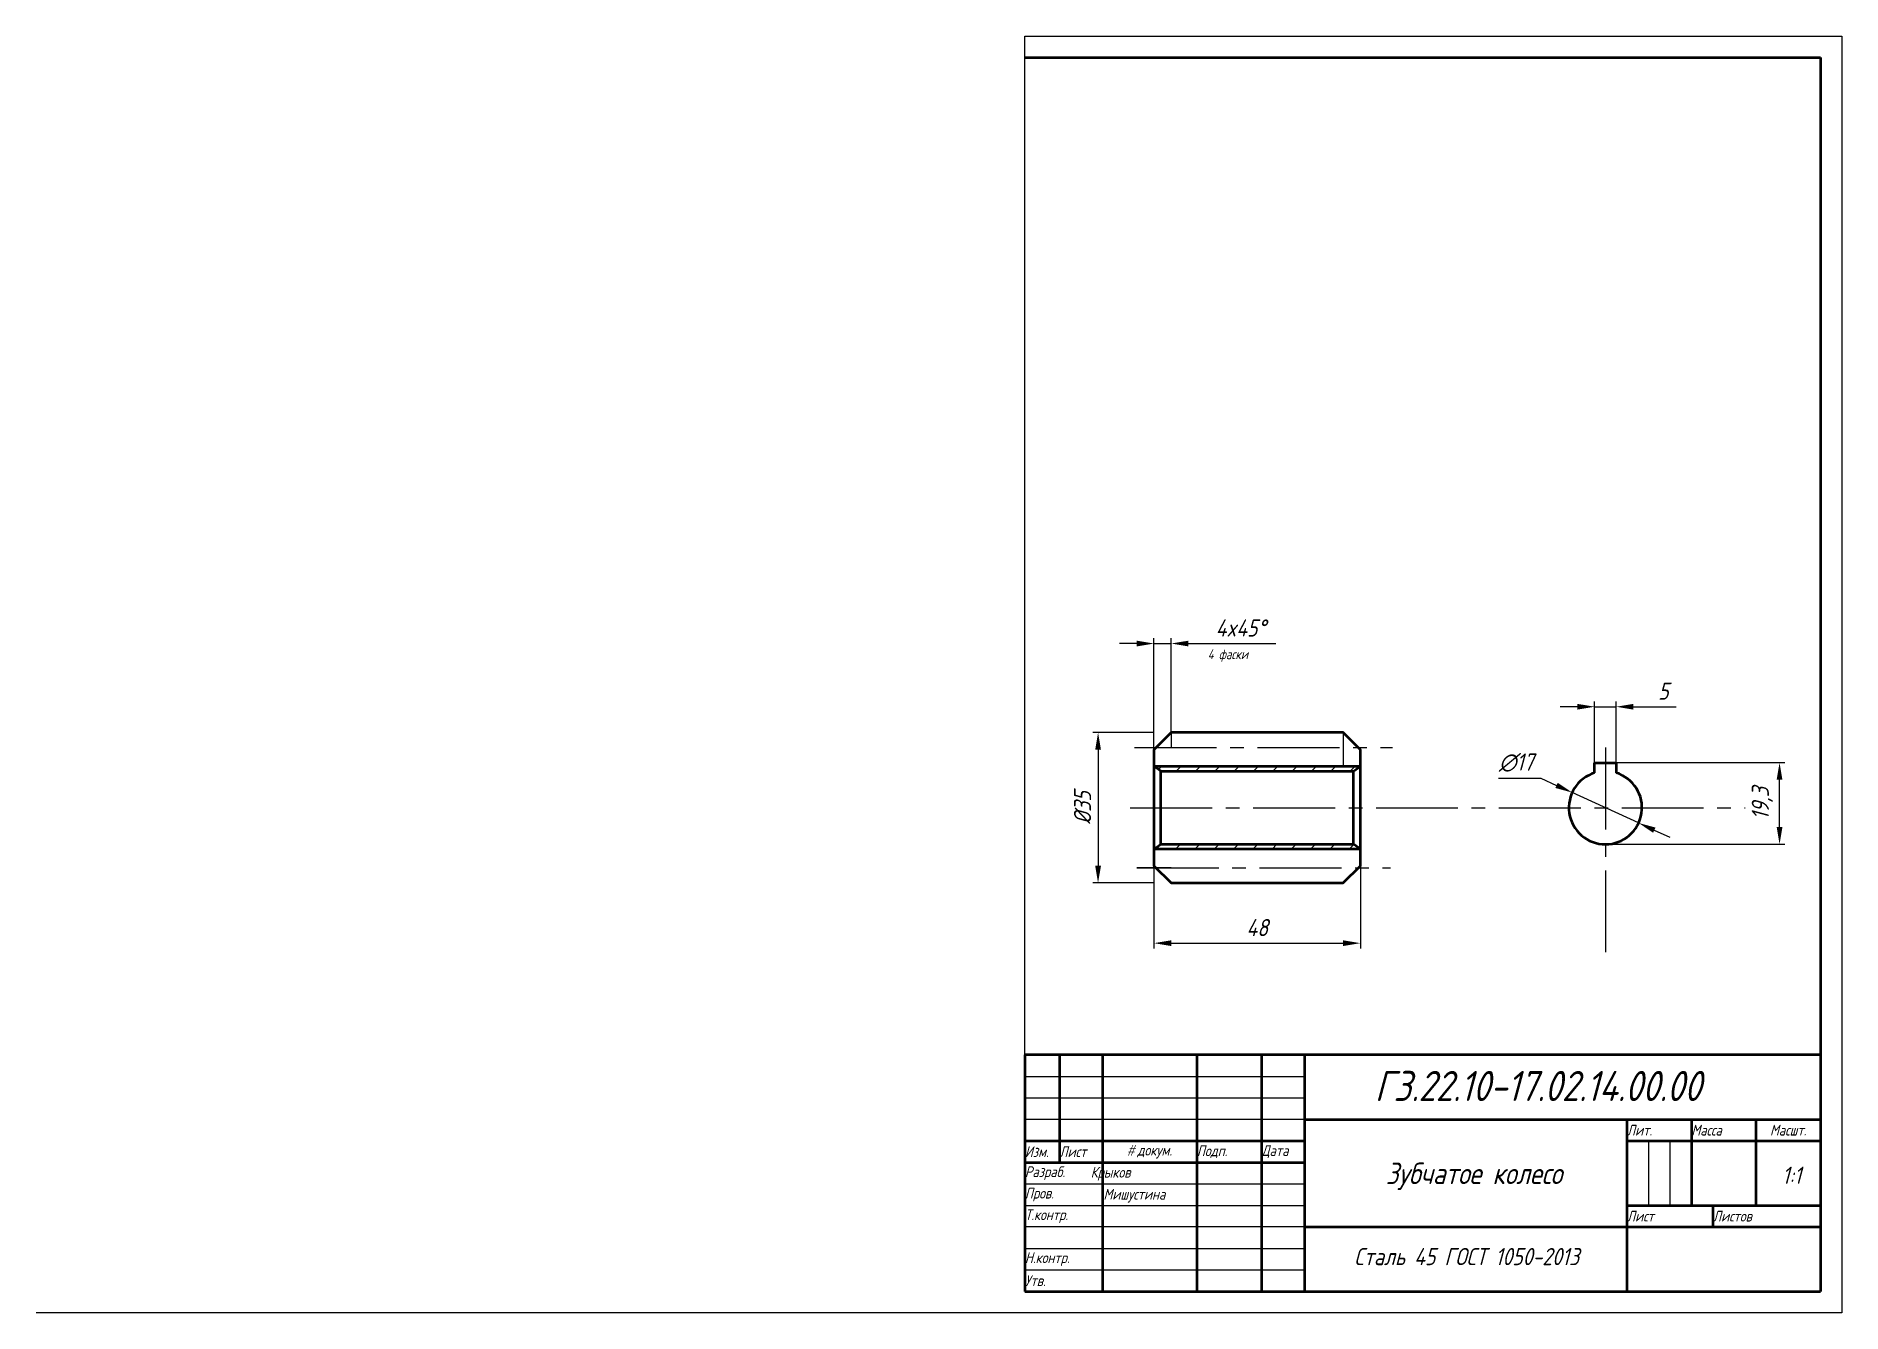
# Model space of a CAD drawing. Header units: millimetres. Extents: x -2923 to -2503, y -1923 to -1626.
import ezdxf

# ---------------------------------------------------------------- set-up
doc = ezdxf.new("R2010")
doc.units = ezdxf.units.MM
doc.linetypes.add('осевая2', pattern=[28.575, 19.05, -3.175, 3.175, -3.175])
for name, color, linetype, lineweight in [('Осевые', 7, 'осевая2', 25), ('Основные', 7, 'Continuous', 53), ('РАМКА', 7, 'Continuous', 53), ('РАМКА1', 7, 'Continuous', 25), ('текст', 7, 'Continuous', 25), ('Тонкие', 7, 'Continuous', 25)]:
    doc.layers.add(name, color=color, linetype=linetype, lineweight=lineweight)
doc.styles.add('ADRF1', font='simplex.shx', dxfattribs={"width": 0.8, "oblique": 15})
doc.styles.get("Standard").update_dxf_attribs({"font": '', "oblique": 15})
doc.styles.get('Standard').set_extended_font_data('GOST type A')
doc.dimstyles.new('SO-25', dxfattribs={"dimtxt": 4, "dimasz": 4, "dimexe": 1.25, "dimexo": 0, "dimgap": 1.625, "dimtad": 1, "dimtoh": 1, "dimdec": 0, "dimtxsty": 'ADRF1', "dimcen": 2.5, "dimadec": 0, "dimazin": 0, "dimtfac": 1, "dimtdec": 0, "dimtmove": 0, "dimatfit": 3, "dimfxl": 1, "dimarcsym": 0})

# ---------------------------------------------------------------- blocks, each defined once
blk = doc.blocks.new('*D71')
at = {"layer": 'Defpoints', "color": 0, "transparency": 16777216}
for p in [(-2558.19, -1795.37), (-2517.69, -1795.37), (-2558.19, -1814.37)]:
    blk.add_point(p, dxfattribs=at)
at = {"layer": 'Тонкие', "color": 0, "lineweight": -2, "transparency": 16777216}
for p, q in [((-2558.19, -1795.37), (-2516.44, -1795.37)), ((-2517.69, -1810.37), (-2517.69, -1799.37)), ((-2558.19, -1814.37), (-2516.44, -1814.37))]:
    blk.add_line(p, q, dxfattribs=at)
at = {"layer": 'Тонкие', "color": 0, "transparency": 16777216}
for points in [[(-2518.36, -1799.37), (-2517.02, -1799.37), (-2517.69, -1795.37)], [(-2518.36, -1810.37), (-2517.02, -1810.37), (-2517.69, -1814.37)]]:
    blk.add_solid(points, dxfattribs=at)
at = {"layer": 'Тонкие', "color": 0, "transparency": 16777216, "insert": (-2521.7, -1804.87), "char_height": 4, "attachment_point": 5, "rotation": 90, "style": 'ADRF1'}
blk.add_mtext('19,3', dxfattribs=at)
blk = doc.blocks.new('*D72')
at = {"layer": 'Defpoints', "color": 0, "transparency": 16777216}
for p in [(-2565.92, -1802.33), (-2550.46, -1809.41)]:
    blk.add_point(p, dxfattribs=at)
at = {"layer": 'Тонкие', "color": 0, "lineweight": -2, "transparency": 16777216}
for p, q in [((-2583.05, -1799), (-2573.19, -1799)), ((-2573.19, -1799), (-2569.55, -1800.67)), ((-2550.46, -1809.41), (-2565.92, -1802.33)), ((-2546.83, -1811.08), (-2543.19, -1812.75))]:
    blk.add_line(p, q, dxfattribs=at)
at = {"layer": 'Тонкие', "color": 0, "transparency": 16777216}
for points in [[(-2569.28, -1800.06), (-2569.83, -1801.27), (-2565.92, -1802.33)], [(-2546.55, -1810.48), (-2547.1, -1811.69), (-2550.46, -1809.41)]]:
    blk.add_solid(points, dxfattribs=at)
at = {"layer": 'Тонкие', "color": 0, "transparency": 16777216, "insert": (-2578.93, -1795.37), "char_height": 4, "attachment_point": 5, "style": 'ADRF1'}
blk.add_mtext('∅17', dxfattribs=at)
blk = doc.blocks.new('*D73')
at = {"layer": 'Defpoints', "color": 0, "transparency": 16777216}
for p in [(-2555.69, -1782.37), (-2560.69, -1795.37), (-2555.69, -1795.37)]:
    blk.add_point(p, dxfattribs=at)
at = {"layer": 'Тонкие', "color": 0, "lineweight": -2, "transparency": 16777216}
for p, q in [((-2564.69, -1782.37), (-2568.69, -1782.37)), ((-2560.69, -1795.37), (-2560.69, -1781.12)), ((-2560.69, -1782.37), (-2555.69, -1782.37)), ((-2555.69, -1795.37), (-2555.69, -1781.12)), ((-2551.69, -1782.37), (-2541.74, -1782.37))]:
    blk.add_line(p, q, dxfattribs=at)
at = {"layer": 'Тонкие', "color": 0, "transparency": 16777216}
for points in [[(-2564.69, -1781.71), (-2564.69, -1783.04), (-2560.69, -1782.37)], [(-2551.69, -1781.71), (-2551.69, -1783.04), (-2555.69, -1782.37)]]:
    blk.add_solid(points, dxfattribs=at)
at = {"layer": 'Тонкие', "color": 0, "transparency": 16777216, "insert": (-2544.72, -1778.75), "char_height": 4, "attachment_point": 5, "style": 'ADRF1'}
blk.add_mtext('5', dxfattribs=at)
blk = doc.blocks.new('*D74')
at = {"layer": 'Defpoints', "color": 0, "transparency": 16777216}
for p in [(-2663.19, -1819.37), (-2615.19, -1819.37), (-2615.19, -1837.37)]:
    blk.add_point(p, dxfattribs=at)
at = {"layer": 'Тонкие', "color": 0, "lineweight": -2, "transparency": 16777216}
for p, q in [((-2663.19, -1819.37), (-2663.19, -1838.62)), ((-2615.19, -1819.37), (-2615.19, -1838.62)), ((-2659.19, -1837.37), (-2619.19, -1837.37))]:
    blk.add_line(p, q, dxfattribs=at)
at = {"layer": 'Тонкие', "color": 0, "transparency": 16777216}
for points in [[(-2659.19, -1836.71), (-2659.19, -1838.04), (-2663.19, -1837.37)], [(-2619.19, -1836.71), (-2619.19, -1838.04), (-2615.19, -1837.37)]]:
    blk.add_solid(points, dxfattribs=at)
at = {"layer": 'Тонкие', "color": 0, "transparency": 16777216, "insert": (-2639.19, -1833.75), "char_height": 4, "attachment_point": 5, "style": 'ADRF1'}
blk.add_mtext('48', dxfattribs=at)
blk = doc.blocks.new('*D75')
at = {"layer": 'Defpoints', "color": 0, "transparency": 16777216}
for p in [(-2663.19, -1788.37), (-2676.19, -1823.37), (-2663.19, -1823.37)]:
    blk.add_point(p, dxfattribs=at)
at = {"layer": 'Тонкие', "color": 0, "lineweight": -2, "transparency": 16777216}
for p, q in [((-2663.19, -1788.37), (-2677.44, -1788.37)), ((-2676.19, -1792.37), (-2676.19, -1819.37)), ((-2663.19, -1823.37), (-2677.44, -1823.37))]:
    blk.add_line(p, q, dxfattribs=at)
at = {"layer": 'Тонкие', "color": 0, "transparency": 16777216}
for points in [[(-2676.86, -1792.37), (-2675.52, -1792.37), (-2676.19, -1788.37)], [(-2676.86, -1819.37), (-2675.52, -1819.37), (-2676.19, -1823.37)]]:
    blk.add_solid(points, dxfattribs=at)
at = {"layer": 'Тонкие', "color": 0, "transparency": 16777216, "insert": (-2679.81, -1805.87), "char_height": 4, "attachment_point": 5, "rotation": 90, "style": 'ADRF1'}
blk.add_mtext('%%C35', dxfattribs=at)
blk = doc.blocks.new('*D76')
at = {"layer": 'Defpoints', "color": 0, "transparency": 16777216}
for p in [(-2659.19, -1767.67), (-2659.19, -1788.37), (-2663.19, -1792.37)]:
    blk.add_point(p, dxfattribs=at)
at = {"layer": 'Тонкие', "color": 0, "lineweight": -2, "transparency": 16777216}
for p, q in [((-2667.19, -1767.67), (-2671.19, -1767.67)), ((-2663.19, -1792.37), (-2663.19, -1766.42)), ((-2663.19, -1767.67), (-2659.19, -1767.67)), ((-2659.19, -1788.37), (-2659.19, -1766.42)), ((-2655.19, -1767.67), (-2634.88, -1767.67))]:
    blk.add_line(p, q, dxfattribs=at)
at = {"layer": 'Тонкие', "color": 0, "transparency": 16777216}
for points in [[(-2667.19, -1767.01), (-2667.19, -1768.34), (-2663.19, -1767.67)], [(-2655.19, -1767.01), (-2655.19, -1768.34), (-2659.19, -1767.67)]]:
    blk.add_solid(points, dxfattribs=at)
at = {"layer": 'Тонкие', "color": 0, "transparency": 16777216, "insert": (-2643.04, -1764.05), "char_height": 4, "attachment_point": 5, "style": 'ADRF1'}
blk.add_mtext('4x45%%D', dxfattribs=at)

msp = doc.modelspace()

# ---------------------------------------------------------------- hatches: boundary and pattern name
at = {"layer": 'Осевые'}
h = msp.add_hatch(dxfattribs=at)
h.set_pattern_fill('ANSI31', color=256)
h.set_pattern_definition([(45, (-2923.1896, -1923.3732), (-2.245064, 2.245064), [])])
h.paths.add_polyline_path([(-2616.77, -1814.37), (-2661.59, -1814.37), (-2663.19, -1815.52), (-2615.19, -1815.52)])
h.paths.add_polyline_path([(-2615.19, -1796.22), (-2663.19, -1796.22), (-2661.59, -1797.37), (-2616.77, -1797.37)])

# ---------------------------------------------------------------- linework, layer by layer
at = {"layer": 'Осевые', "linetype": 'ByBlock'}
msp.add_line((-2693.19, -1863.37), (-2693.19, -1626.37), dxfattribs=at)
at = {"layer": 'Осевые'}
for p, q in [((-2659.19, -1788.37), (-2659.19, -1791.87)), ((-2619.19, -1788.37), (-2619.19, -1796.25)), ((-2667.69, -1791.87), (-2607.69, -1791.87)), ((-2558.19, -1791.87), (-2558.19, -1839.87)), ((-2661.59, -1798.52), (-2661.59, -1814.37)), ((-2616.77, -1798.52), (-2616.77, -1814.37)), ((-2668.69, -1805.87), (-2525.69, -1805.87)), ((-2615.19, -1805.87), (-2615.19, -1815.52)), ((-2643.69, -1814.37), (-2661.59, -1814.37)), ((-2659.19, -1819.87), (-2667.19, -1819.87)), ((-2667.19, -1819.87), (-2608.19, -1819.87))]:
    msp.add_line(p, q, dxfattribs=at)
at = {"layer": 'Основные'}
for p, q in [((-2663.19, -1796.22), (-2615.19, -1796.22)), ((-2661.59, -1797.37), (-2663.19, -1796.22)), ((-2661.59, -1797.37), (-2616.77, -1797.37)), ((-2661.59, -1814.37), (-2661.59, -1797.37)), ((-2616.77, -1797.37), (-2615.19, -1796.22)), ((-2616.77, -1814.37), (-2616.77, -1797.37)), ((-2560.69, -1797.75), (-2560.69, -1795.45)), ((-2560.69, -1795.45), (-2555.68, -1795.45)), ((-2555.68, -1795.45), (-2555.69, -1797.75)), ((-2663.19, -1815.52), (-2661.59, -1814.37)), ((-2661.59, -1814.37), (-2616.77, -1814.37)), ((-2615.19, -1815.52), (-2616.77, -1814.37)), ((-2615.19, -1815.52), (-2663.19, -1815.52))]:
    msp.add_line(p, q, dxfattribs=at)
msp.add_lwpolyline([(-2615.19, -1792.37), (-2615.19, -1792.37), (-2619.19, -1788.37), (-2619.19, -1788.37), (-2659.19, -1788.37), (-2659.19, -1788.37), (-2663.19, -1792.37), (-2663.19, -1792.37), (-2663.19, -1819.37), (-2663.19, -1819.37), (-2659.19, -1823.37), (-2659.19, -1823.37), (-2619.19, -1823.37), (-2619.19, -1823.37), (-2615.19, -1819.37), (-2615.19, -1819.37)], close=True, dxfattribs=at)
msp.add_arc((-2558.19, -1805.87), 8.5, 107.1051, 72.8708, dxfattribs=at)
at = {"layer": 'РАМКА'}
for p, q in [((-2693.19, -1631.37), (-2508.19, -1631.37)), ((-2508.19, -1631.37), (-2508.19, -1918.37)), ((-2693.19, -1863.37), (-2693.19, -1918.37)), ((-2508.19, -1863.37), (-2693.19, -1863.37)), ((-2685.19, -1863.37), (-2685.19, -1888.37)), ((-2675.19, -1863.37), (-2675.19, -1918.37)), ((-2653.19, -1863.37), (-2653.19, -1918.37)), ((-2638.19, -1863.37), (-2638.19, -1918.37)), ((-2628.19, -1863.37), (-2628.19, -1918.37)), ((-2628.19, -1878.37), (-2508.19, -1878.37)), ((-2553.19, -1878.37), (-2553.19, -1918.37)), ((-2538.19, -1878.37), (-2538.19, -1898.37)), ((-2523.19, -1878.37), (-2523.19, -1898.37)), ((-2693.19, -1883.37), (-2628.19, -1883.37)), ((-2553.19, -1883.37), (-2508.19, -1883.37)), ((-2693.19, -1888.37), (-2628.19, -1888.37)), ((-2553.19, -1898.37), (-2508.19, -1898.37)), ((-2533.19, -1898.37), (-2533.19, -1903.37)), ((-2628.19, -1903.37), (-2508.19, -1903.37)), ((-2693.19, -1918.37), (-2508.19, -1918.37))]:
    msp.add_line(p, q, dxfattribs=at)
at = {"layer": 'РАМКА1'}
for p, q in [((-2693.19, -1626.37), (-2503.19, -1626.37)), ((-2503.19, -1626.37), (-2503.19, -1923.37)), ((-2693.19, -1868.37), (-2628.19, -1868.37)), ((-2693.19, -1873.37), (-2628.19, -1873.37)), ((-2628.19, -1878.37), (-2693.19, -1878.37)), ((-2548.19, -1883.37), (-2548.19, -1898.37)), ((-2543.19, -1883.37), (-2543.19, -1898.37)), ((-2693.19, -1893.37), (-2628.19, -1893.37)), ((-2693.19, -1898.37), (-2628.19, -1898.37)), ((-2628.19, -1903.37), (-2693.19, -1903.37)), ((-2693.19, -1908.37), (-2628.19, -1908.37)), ((-2693.19, -1913.37), (-2628.19, -1913.37)), ((-2503.19, -1923.37), (-2923.19, -1923.37))]:
    msp.add_line(p, q, dxfattribs=at)

# ---------------------------------------------------------------- texts
at = {"layer": 'Осевые', "insert": (-2650.69, -1769.01), "char_height": 2.3, "attachment_point": 1}
msp.add_mtext_dynamic_manual_height_columns('4 фаски', width=14.5, gutter_width=12.5, heights=[0], dxfattribs=at)
at = {"layer": 'текст', "attachment_point": 5, "style": 'ADRF1'}
for s, insert, char_height, width in [('ГЗ.22.10-17.02.14.00.00', (-2573.88, -1870.59), 7, 75), ('\\pxqj;Лит.', (-2545.69, -1880.87), 2.5, 15), ('\\pxqj;Масса', (-2530.69, -1880.87), 2.5, 15), ('Масшт.', (-2515.69, -1880.87), 2.5, 15), ('\\pxqj;Изм.', (-2689.19, -1885.87), 2.5, 8), ('\\pxqj;Лист', (-2680.19, -1885.87), 2.5, 10), ('{\\fArial|b0|i0|c0|p34;#\\fArial|b0|i0|c204|p34; }докум.', (-2664.19, -1885.87), 2.5, 22), ('\\pxqj;Подп.', (-2645.69, -1885.87), 2.5, 15), ('\\pxqj;Дата', (-2633.19, -1885.87), 2.5, 10), ('\\pxqj;Разраб.', (-2684.19, -1890.87), 2.5, 18), ('\\pxqj;Крыков', (-2668.91, -1891), 2.5, 18), ('Зубчатое колесо', (-2588.79, -1891.6), 5, 75), ('1:1', (-2514.88, -1891.36), 4, 15), ('\\pxqj;Пров.', (-2684.19, -1895.87), 2.5, 18), ('\\pxqj;Мишустина', (-2665.93, -1896.11), 2.5, 18), ('\\pxqj;Т.контр.', (-2684.19, -1900.87), 2.5, 18), ('\\pxqj;Лист', (-2543.19, -1900.87), 2.5, 20), ('\\pxqj;Листов', (-2520.69, -1900.87), 2.5, 25), ('\\pxqj;Н.контр.', (-2684.19, -1910.87), 2.5, 18), ('Сталь 45 ГОСТ 1050-2013\\P ', (-2590.46, -1913.61), 4, 77.6356), ('\\pxqj;Утв.', (-2684.19, -1915.87), 2.5, 18)]:
    msp.add_mtext(s, dxfattribs=dict(at, insert=insert, char_height=char_height, width=width))

# ---------------------------------------------------------------- dimensions: what is measured, and where the dimension line sits
at = {"layer": 'Тонкие'}
dim = msp.add_linear_dim(base=(-2659.19, -1767.67), p1=(-2663.19, -1792.37), p2=(-2659.19, -1788.37), text='<>x45%%D', dimstyle='SO-25', dxfattribs=at)
dim.commit()
dim.dimension.update_dxf_attribs({"geometry": '*D76', "text_midpoint": (-2643.04, -1764.05)})
dim = msp.add_linear_dim(base=(-2555.69, -1782.37), p1=(-2560.69, -1795.37), p2=(-2555.69, -1795.37), dimstyle='SO-25', dxfattribs=at)
dim.commit()
dim.dimension.update_dxf_attribs({"geometry": '*D73', "text_midpoint": (-2544.72, -1782.37), "dimtype": 160})
dim = msp.add_linear_dim(base=(-2676.19, -1823.37), p1=(-2663.19, -1788.37), p2=(-2663.19, -1823.37), angle=90, text='%%C<>', dimstyle='SO-25', dxfattribs=at)
dim.commit()
dim.dimension.update_dxf_attribs({"geometry": '*D75', "text_midpoint": (-2679.81, -1805.87)})
dim = msp.add_diameter_dim_2p(p1=(-2550.46, -1809.41), p2=(-2565.92, -1802.33), dimstyle='SO-25', dxfattribs=at)
dim.commit()
dim.dimension.update_dxf_attribs({"geometry": '*D72', "text_midpoint": (-2578.93, -1795.37)})
dim = msp.add_linear_dim(base=(-2517.69, -1795.37), p1=(-2558.19, -1814.37), p2=(-2558.19, -1795.37), angle=90, text='<>,3', dimstyle='SO-25', dxfattribs=at)
dim.commit()
dim.dimension.update_dxf_attribs({"geometry": '*D71', "text_midpoint": (-2517.69, -1804.87), "dimtype": 160})
dim = msp.add_linear_dim(base=(-2615.19, -1837.37), p1=(-2663.19, -1819.37), p2=(-2615.19, -1819.37), dimstyle='SO-25', dxfattribs=at)
dim.commit()
dim.dimension.update_dxf_attribs({"geometry": '*D74', "text_midpoint": (-2639.19, -1833.75)})

doc.saveas('drawing.dxf')
